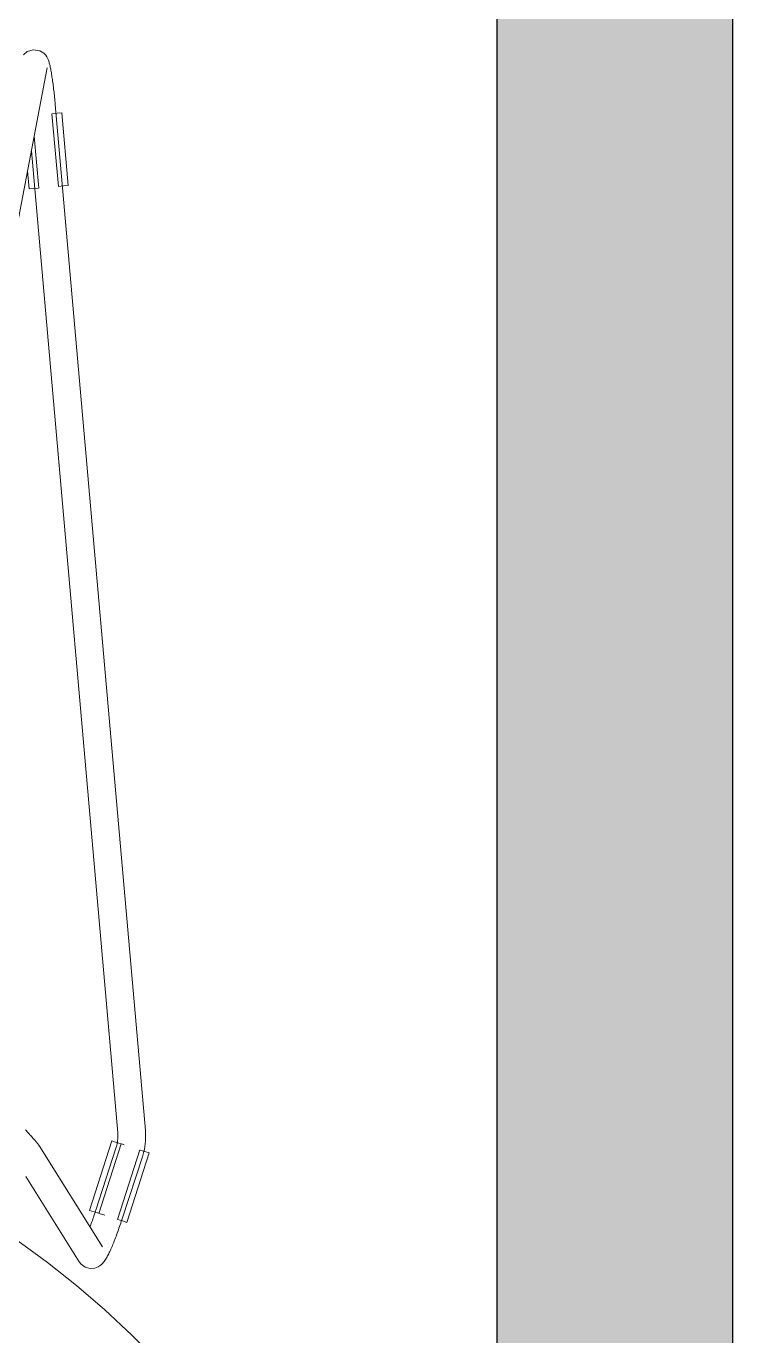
# Model space of a CAD drawing. Header units: millimetres. Extents: x 155927 to 295199, y -4084 to 97293.
# Drawn here: x 209045 to 209351, y 12593 to 13158 of the extents above; entities that cross this region are included whole.
import ezdxf

# ---------------------------------------------------------------- set-up
doc = ezdxf.new("R2010")
doc.units = ezdxf.units.MM
doc.header["$MEASUREMENT"] = 0
for name, color, linetype, lineweight in [('A-WALL-PATT', 7, 'CONTINUOUS', 9), ('I-FURN', 8, 'CONTINUOUS', 9), ('I-WALL', 7, 'CONTINUOUS', 9)]:
    doc.layers.add(name, color=color, linetype=linetype, lineweight=lineweight)

msp = doc.modelspace()

# ---------------------------------------------------------------- hatches: boundary and pattern name
at = {"layer": 'A-WALL-PATT'}
msp.add_hatch(color=256, dxfattribs=at).paths.add_polyline_path([(209248.83, 9815.25), (209350.83, 9815.25), (209350.83, 13505.61), (209248.83, 13505.61), (209248.83, 11430.49)], flags=0)

# ---------------------------------------------------------------- linework, layer by layer
at = {"layer": 'I-FURN'}
for p, q in [((209045.8, 13147.49), (209044.22, 13146.17)), ((209045.8, 13147.49), (209048.55, 13148.32)), ((209048.55, 13148.32), (209051.31, 13147.84)), ((209051.31, 13147.84), (209052.97, 13146.8)), ((209052.97, 13146.8), (209053.82, 13145.89)), ((209053.82, 13145.89), (209054.3, 13145.19)), ((209054.3, 13145.19), (209054.6, 13144.63)), ((209054.6, 13144.63), (209054.82, 13144.15)), ((209035.64, 13041.21), (209054.45, 13140.5)), ((209054.82, 13144.15), (209054.99, 13143.73)), ((209054.99, 13143.73), (209055.13, 13143.32)), ((209055.13, 13143.32), (209055.26, 13142.93)), ((209055.26, 13142.93), (209055.37, 13142.53)), ((209055.37, 13142.53), (209055.48, 13142.13)), ((209055.48, 13142.13), (209055.58, 13141.71)), ((209055.58, 13141.71), (209055.68, 13141.29)), ((209055.68, 13141.29), (209055.78, 13140.84)), ((209055.78, 13140.84), (209055.88, 13140.39)), ((209055.88, 13140.39), (209055.97, 13139.91)), ((209055.97, 13139.91), (209056.07, 13139.41)), ((209056.07, 13139.41), (209056.16, 13138.9)), ((209056.16, 13138.9), (209056.26, 13138.36)), ((209056.26, 13138.36), (209056.35, 13137.81)), ((209056.35, 13137.81), (209056.44, 13137.24)), ((209056.44, 13137.24), (209056.53, 13136.66)), ((209056.53, 13136.66), (209056.62, 13136.06)), ((209056.62, 13136.06), (209056.71, 13135.44)), ((209056.71, 13135.44), (209056.8, 13134.8)), ((209056.8, 13134.8), (209056.89, 13134.15)), ((209056.89, 13134.15), (209056.98, 13133.49)), ((209056.98, 13133.49), (209057.07, 13132.81)), ((209057.07, 13132.81), (209057.15, 13132.13)), ((209057.15, 13132.13), (209057.24, 13131.43)), ((209057.24, 13131.43), (209057.32, 13130.72)), ((209057.32, 13130.72), (209057.4, 13130)), ((209057.4, 13130), (209057.48, 13129.27)), ((209057.48, 13129.27), (209057.56, 13128.54)), ((209057.56, 13128.54), (209057.64, 13127.8)), ((209057.64, 13127.8), (209057.71, 13127.06)), ((209057.71, 13127.06), (209057.78, 13126.31)), ((209057.78, 13126.31), (209057.85, 13125.56)), ((209057.85, 13125.56), (209057.92, 13124.81)), ((209057.92, 13124.81), (209057.93, 13124.65)), ((209096.88, 12681.33), (209057.93, 13124.65)), ((209056.52, 13120.67), (209059.28, 13089.26)), ((209056.64, 13120.68), (209058.71, 13120.86)), ((209058.71, 13120.86), (209060.75, 13121.04)), ((209060.75, 13121.04), (209063.51, 13089.63)), ((209050.83, 13088.52), (209048.85, 13111)), ((209047.65, 13104.63), (209084.93, 12680.28)), ((209045.9, 13096.04), (209046.6, 13088.15)), ((209048.64, 13088.33), (209046.6, 13088.15)), ((209050.71, 13088.51), (209048.64, 13088.33)), ((209061.46, 13089.45), (209059.4, 13089.27)), ((209063.51, 13089.63), (209061.46, 13089.45)), ((209045.48, 12681.14), (209045.08, 12681.57)), ((209045.87, 12680.71), (209045.48, 12681.14)), ((209046.25, 12680.3), (209045.87, 12680.71)), ((209046.62, 12679.9), (209046.25, 12680.3)), ((209084.93, 12680.28), (209084.97, 12679.62)), ((209096.89, 12681.28), (209096.88, 12681.33)), ((209096.96, 12680.14), (209096.89, 12681.28)), ((209046.98, 12679.51), (209046.62, 12679.9)), ((209047.32, 12679.13), (209046.98, 12679.51)), ((209047.65, 12678.76), (209047.32, 12679.13)), ((209047.97, 12678.41), (209047.65, 12678.76)), ((209048.27, 12678.08), (209047.97, 12678.41)), ((209048.56, 12677.75), (209048.27, 12678.08)), ((209048.83, 12677.44), (209048.56, 12677.75)), ((209049.09, 12677.15), (209048.83, 12677.44)), ((209049.33, 12676.87), (209049.09, 12677.15)), ((209049.56, 12676.6), (209049.33, 12676.87)), ((209049.77, 12676.35), (209049.56, 12676.6)), ((209049.97, 12676.11), (209049.77, 12676.35)), ((209050.16, 12675.88), (209049.97, 12676.11)), ((209050.34, 12675.66), (209050.16, 12675.88)), ((209050.52, 12675.44), (209050.34, 12675.66)), ((209050.69, 12675.21), (209050.52, 12675.44)), ((209050.87, 12674.95), (209050.69, 12675.21)), ((209051.09, 12674.62), (209050.87, 12674.95)), ((209078.39, 12631.04), (209051.09, 12674.62)), ((209082.44, 12676.86), (209072.75, 12646.85)), ((209076.8, 12645.55), (209086.48, 12675.56)), ((209082.44, 12676.86), (209084.39, 12676.23)), ((209084.55, 12675.02), (209084.38, 12674.38)), ((209084.39, 12676.23), (209086.37, 12675.59)), ((209084.69, 12675.66), (209084.55, 12675.02)), ((209084.8, 12676.32), (209084.69, 12675.66)), ((209084.89, 12676.97), (209084.8, 12676.32)), ((209084.95, 12677.63), (209084.89, 12676.97)), ((209084.98, 12678.29), (209084.95, 12677.63)), ((209084.97, 12679.62), (209084.99, 12678.96)), ((209084.99, 12678.96), (209084.98, 12678.29)), ((209086.58, 12675.52), (209087.75, 12675.15)), ((209096.66, 12674.45), (209096.81, 12675.58)), ((209096.81, 12675.58), (209096.92, 12676.72)), ((209096.92, 12676.72), (209096.98, 12677.86)), ((209096.99, 12679), (209096.96, 12680.14)), ((209096.98, 12677.86), (209096.99, 12679)), ((209084.19, 12673.72), (209075.47, 12646.9)), ((209084.38, 12674.38), (209084.19, 12673.74)), ((209084.19, 12673.74), (209084.19, 12673.72)), ((209094.55, 12672.95), (209084.87, 12642.94)), ((209086.88, 12643.19), (209095.6, 12670.01)), ((209098.6, 12671.64), (209088.91, 12641.64)), ((209094.67, 12672.91), (209096.64, 12672.27)), ((209095.6, 12670.01), (209095.93, 12671.1)), ((209095.93, 12671.1), (209096.22, 12672.21)), ((209096.22, 12672.21), (209096.46, 12673.33)), ((209096.46, 12673.33), (209096.66, 12674.45)), ((209096.64, 12672.27), (209098.6, 12671.64)), ((209045.19, 12661.43), (209068.23, 12624.67)), ((209074.71, 12646.22), (209072.75, 12646.85)), ((209075.14, 12645.88), (209075.36, 12646.57)), ((209075.36, 12646.57), (209075.47, 12646.9)), ((209073.26, 12640.55), (209073.5, 12641.18)), ((209073.5, 12641.18), (209073.73, 12641.83)), ((209073.73, 12641.83), (209073.97, 12642.49)), ((209073.97, 12642.49), (209074.21, 12643.15)), ((209074.21, 12643.15), (209074.44, 12643.83)), ((209074.44, 12643.83), (209074.67, 12644.51)), ((209074.67, 12644.51), (209074.91, 12645.19)), ((209076.68, 12645.59), (209074.71, 12646.22)), ((209074.91, 12645.19), (209075.14, 12645.88)), ((209076.89, 12645.52), (209079.37, 12644.72)), ((209086.96, 12642.27), (209084.98, 12642.9)), ((209086, 12640.53), (209086.24, 12641.26)), ((209086.24, 12641.26), (209086.49, 12642)), ((209086.49, 12642), (209086.74, 12642.74)), ((209086.74, 12642.74), (209086.88, 12643.19)), ((209088.91, 12641.64), (209086.96, 12642.27)), ((209073.03, 12639.93), (209073.26, 12640.55)), ((209083.97, 12634.92), (209084.22, 12635.59)), ((209084.22, 12635.59), (209084.48, 12636.27)), ((209084.48, 12636.27), (209084.73, 12636.96)), ((209084.73, 12636.96), (209084.98, 12637.65)), ((209084.98, 12637.65), (209085.24, 12638.36)), ((209085.24, 12638.36), (209085.49, 12639.08)), ((209085.49, 12639.08), (209085.74, 12639.8)), ((209085.74, 12639.8), (209086, 12640.53)), ((209054.66, 12624.28), (209041.74, 12633.72)), ((209081.51, 12629.08), (209081.75, 12629.59)), ((209081.75, 12629.59), (209081.99, 12630.11)), ((209081.99, 12630.11), (209082.23, 12630.66)), ((209082.23, 12630.66), (209082.47, 12631.22)), ((209082.47, 12631.22), (209082.71, 12631.8)), ((209082.71, 12631.8), (209082.96, 12632.39)), ((209082.96, 12632.39), (209083.21, 12633.01)), ((209083.21, 12633.01), (209083.46, 12633.63)), ((209083.46, 12633.63), (209083.71, 12634.27)), ((209083.71, 12634.27), (209083.97, 12634.92)), ((209067.19, 12614.34), (209054.66, 12624.28)), ((209069.12, 12623.55), (209068.23, 12624.67)), ((209077.97, 12623.52), (209078.44, 12623.98)), ((209078.44, 12623.98), (209078.81, 12624.41)), ((209078.81, 12624.41), (209079.12, 12624.81)), ((209079.12, 12624.81), (209079.4, 12625.2)), ((209079.4, 12625.2), (209079.65, 12625.59)), ((209079.65, 12625.59), (209079.9, 12625.98)), ((209079.9, 12625.98), (209080.13, 12626.38)), ((209080.13, 12626.38), (209080.36, 12626.79)), ((209080.36, 12626.79), (209080.59, 12627.22)), ((209080.59, 12627.22), (209080.82, 12627.66)), ((209080.82, 12627.66), (209081.05, 12628.11)), ((209081.05, 12628.11), (209081.28, 12628.59)), ((209081.28, 12628.59), (209081.51, 12629.08)), ((209069.12, 12623.55), (209070.85, 12622.32)), ((209070.85, 12622.32), (209073.08, 12621.74)), ((209073.08, 12621.74), (209075.05, 12621.91)), ((209075.05, 12621.91), (209076.43, 12622.43)), ((209076.43, 12622.43), (209077.35, 12623)), ((209077.35, 12623), (209077.97, 12623.52)), ((209079.32, 12603.9), (209067.19, 12614.34)), ((209091.02, 12592.98), (209079.32, 12603.9)), ((209102.27, 12581.61), (209091.02, 12592.98))]:
    msp.add_line(p, q, dxfattribs=at)
at = {"layer": 'I-WALL', "lineweight": 30}
for p, q in [((209248.83, 13505.61), (209248.83, 9815.25)), ((209350.83, 9815.25), (209350.83, 13505.61))]:
    msp.add_line(p, q, dxfattribs=at)

doc.saveas('drawing.dxf')
